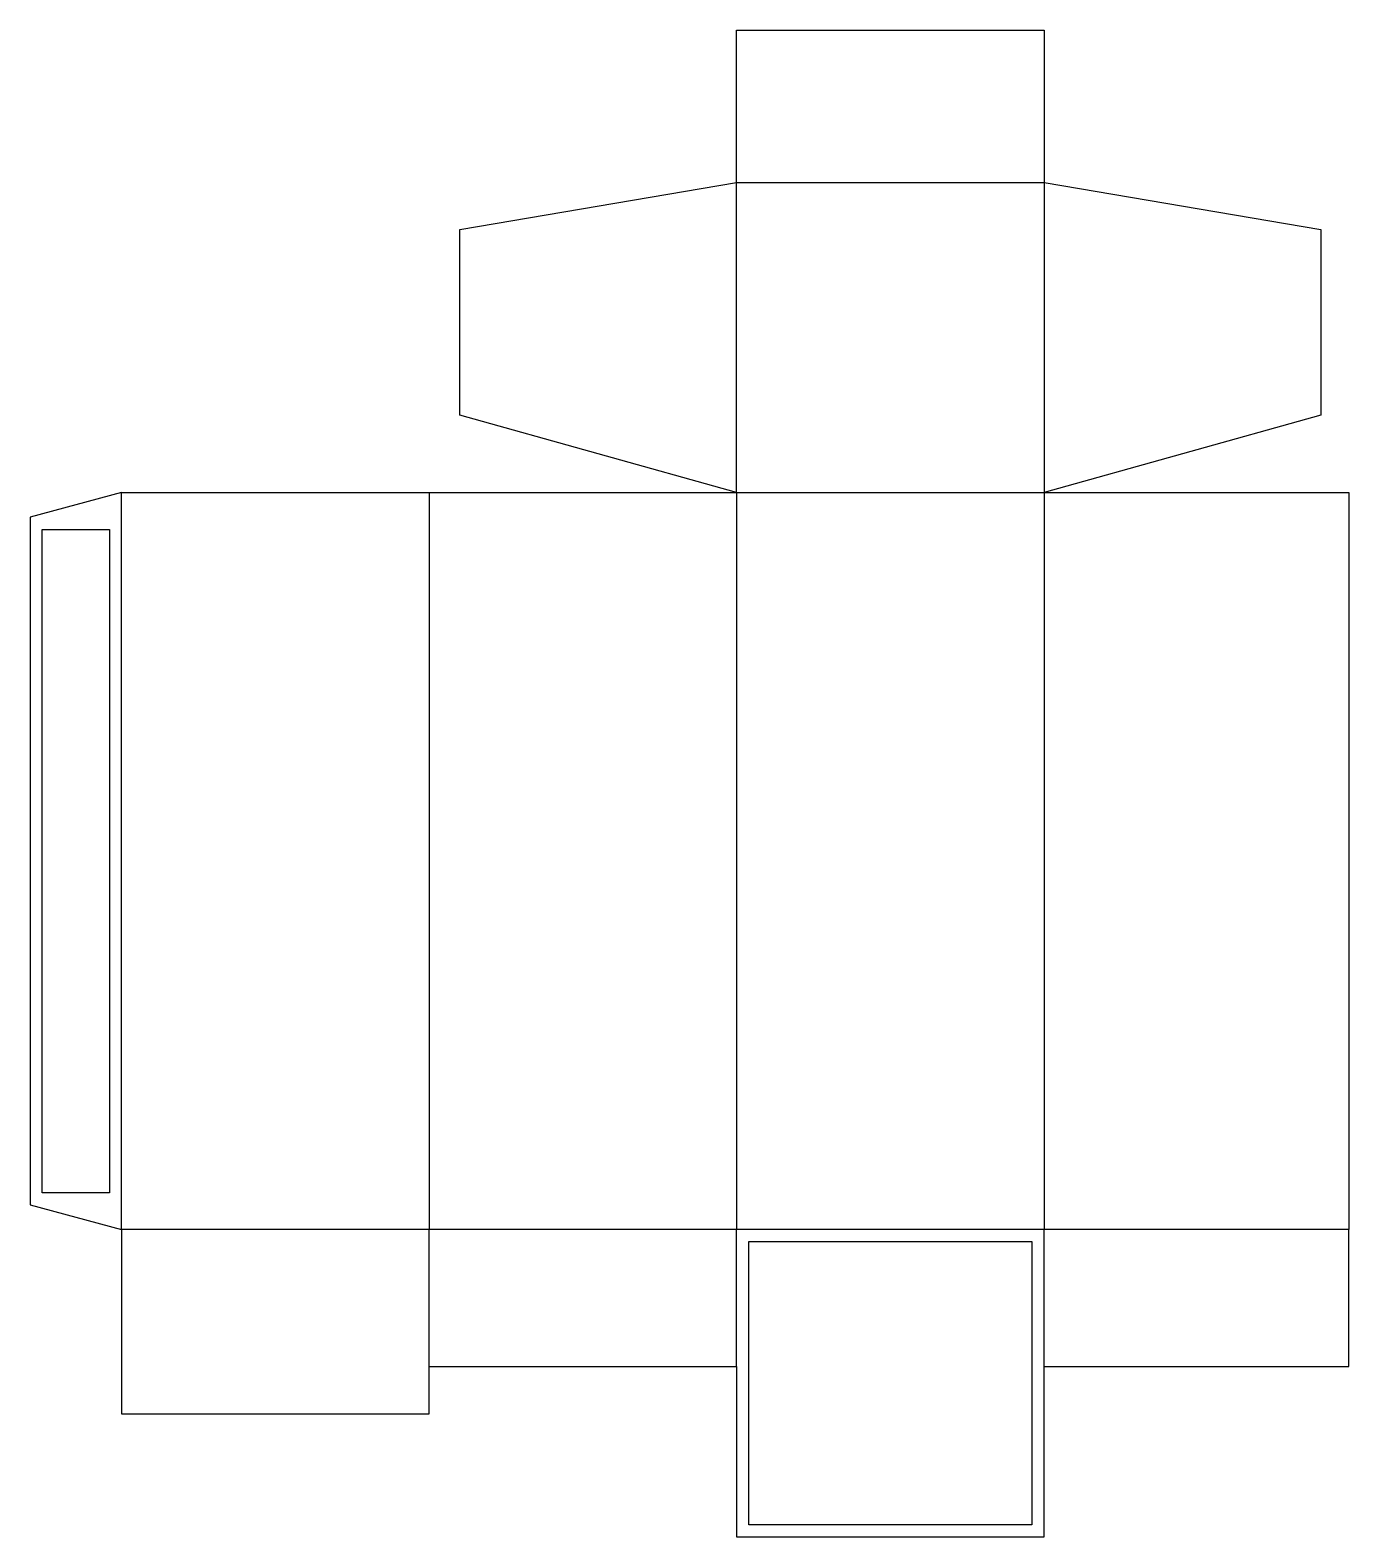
# Model space of a CAD drawing. Header units: millimetres. Extents: x 0 to 216, y 0 to 247.
import ezdxf

# ---------------------------------------------------------------- set-up
doc = ezdxf.new("R2010")
doc.units = ezdxf.units.MM
for name, color, linetype in [('CREASE', 5, 'CONTINUOUS'), ('CUT', 1, 'CONTINUOUS'), ('GLUE', 2, 'CONTINUOUS')]:
    doc.layers.add(name, color=color, linetype=linetype)

msp = doc.modelspace()

# ---------------------------------------------------------------- linework, layer by layer
at = {"layer": 'CREASE'}
for p, q in [((115.9, 171.35), (115.9, 222.25)), ((115.9, 222.25), (166.35, 222.25)), ((166.35, 222.25), (166.35, 171.35)), ((15, 50.45), (15, 171.35)), ((65.45, 171.35), (65.45, 50.45)), ((115.9, 171.35), (115.9, 50.45)), ((115.9, 171.35), (166.35, 171.35)), ((166.35, 171.35), (166.35, 50.45)), ((65.45, 50.45), (15, 50.45)), ((115.9, 50.45), (65.45, 50.45)), ((166.35, 50.45), (115.9, 50.45)), ((216.35, 50.45), (166.35, 50.45))]:
    msp.add_line(p, q, dxfattribs=at)
at = {"layer": 'CUT'}
for p, q in [((115.9, 247.25), (166.35, 247.25)), ((115.9, 222.25), (115.9, 247.25)), ((166.35, 247.25), (166.35, 222.25)), ((70.495, 214.539), (115.9, 222.25)), ((166.35, 222.25), (211.755, 214.539)), ((70.495, 184.075), (70.495, 214.539)), ((211.755, 214.539), (211.755, 184.075)), ((115.9, 171.35), (70.495, 184.075)), ((211.755, 184.075), (166.35, 171.35)), ((15, 171.35), (0, 167.331)), ((15, 171.35), (65.45, 171.35)), ((65.45, 171.35), (115.9, 171.35)), ((166.35, 171.35), (216.35, 171.35)), ((216.35, 171.35), (216.35, 50.45)), ((0, 167.331), (0, 54.469)), ((0, 54.469), (15, 50.45)), ((15, 50.45), (15, 20.18)), ((65.45, 27.95), (65.45, 50.45)), ((115.9, 27.95), (115.9, 50.45)), ((166.35, 27.95), (166.35, 50.45)), ((216.35, 27.95), (216.35, 50.45)), ((65.45, 20.18), (65.45, 27.95)), ((65.45, 27.95), (115.9, 27.95)), ((115.9, 27.95), (115.9, 0)), ((166.35, 0), (166.35, 27.95)), ((166.35, 27.95), (216.35, 27.95)), ((15, 20.18), (65.45, 20.18)), ((115.9, 0), (166.35, 0))]:
    msp.add_line(p, q, dxfattribs=at)
at = {"layer": 'GLUE'}
for p, q in [((2, 165.331), (13, 165.331)), ((2, 56.469), (2, 165.331)), ((13, 165.331), (13, 56.469)), ((13, 56.469), (2, 56.469)), ((117.9, 48.45), (164.35, 48.45)), ((117.9, 2), (117.9, 48.45)), ((164.35, 48.45), (164.35, 2)), ((164.35, 2), (117.9, 2))]:
    msp.add_line(p, q, dxfattribs=at)

doc.saveas('drawing.dxf')
